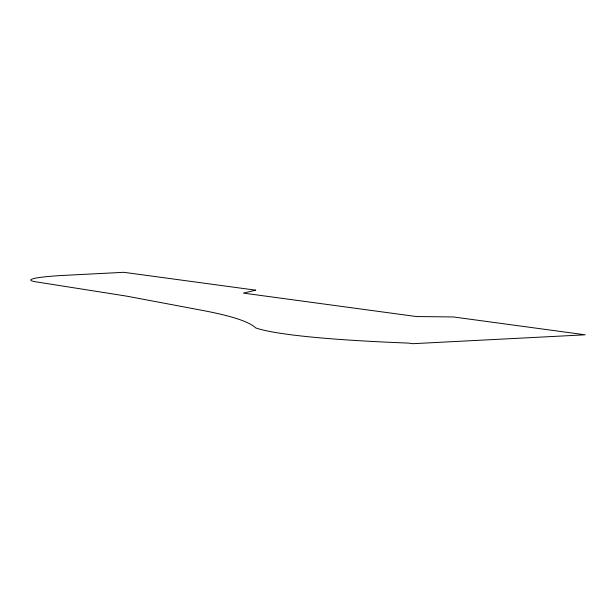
<?xml version="1.0" encoding="UTF-8"?>
<svg xmlns="http://www.w3.org/2000/svg" width="616" height="616" viewBox="0 0 616 616"><rect width="100%" height="100%" fill="white"/><g stroke="black" fill="none" stroke-linecap="round" stroke-linejoin="round"><path stroke-width="0.92" d="M255.655 290.167L243.397 293.108L416.408 316.547L453.384 316.955L585.2 334.811L412.905 343.69L408.454 343.089A374.243 28.059 -0.8 0 1 255.679 327.912A889.227 66.674 -0.8 0 0 203.349 310.58L126.58 296.127L38.261 282.19A63.987 4.797 -0.8 0 1 63.017 275.429L123.839 272.31L255.655 290.167"/></g></svg>
